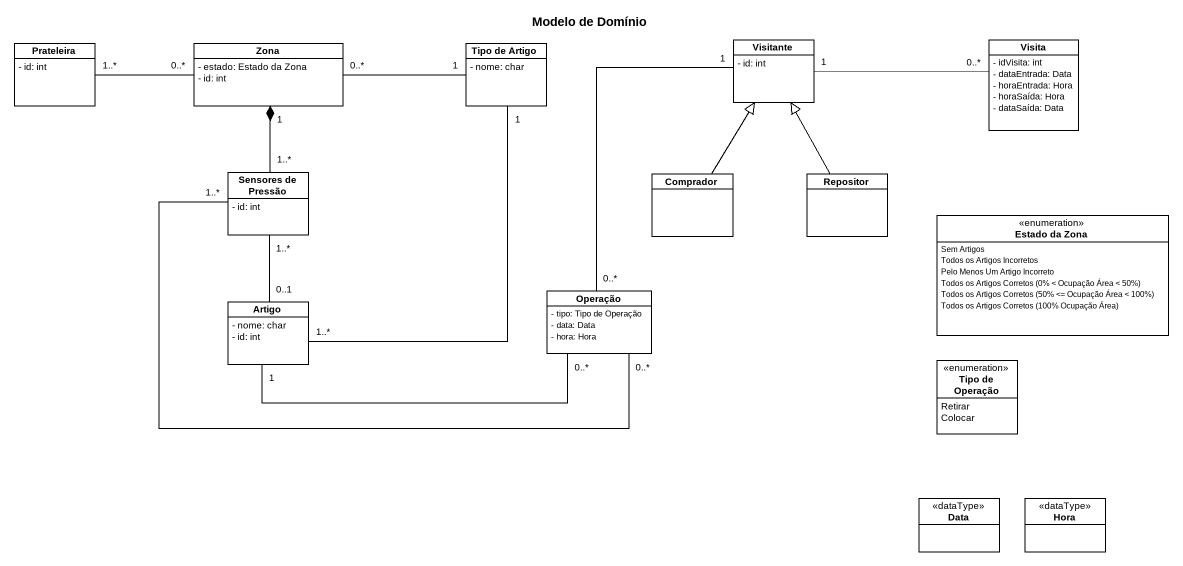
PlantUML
@startuml
title Modelo de Domínio
hide circle
hide empty members
skinparam classAttributeIconSize 0
class Prateleira {
  - id: int
}
class Zona {
  - estado: Estado da Zona
  - id: int
}
class "Tipo de Artigo" as Tipo_de_Artigo {
  - nome: char
}
class Visitante {
  - id: int
}
class Visita {
  - idVisita: int
  - dataEntrada: Data
  - horaEntrada: Hora
  - horaSaída: Hora
  - dataSaída: Data
}
class "Sensores de Pressão" as Sensores_de_Pressão {
  - id: int
}
class Comprador
class Repositor
enum "Estado da Zona" as Estado_da_Zona {
  Sem Artigos
  Todos os Artigos Incorretos
  Pelo Menos Um Artigo Incorreto
  {field} Todos os Artigos Corretos (0% < Ocupação Área < 50%)
  {field} Todos os Artigos Corretos (50% <= Ocupação Área < 100%)
  {field} Todos os Artigos Corretos (100% Ocupação Área)
}
class Operação {
  - tipo: Tipo de Operação
  - data: Data
  - hora: Hora
}
class Artigo {
  - nome: char
  - id: int
}
enum "Tipo de Operação" as Tipo_de_Operação {
  Retirar
  Colocar
}
class Data <<dataType>>
class Hora <<dataType>>
Prateleira "1..*" -right- "0..*" Zona
Zona "0..*" -right- "1" Tipo_de_Artigo
Visitante "1" -- "0..*" Operação
Visita "0..*" -left- "1" Visitante
Sensores_de_Pressão "1..*" -up-* "1" Zona
Sensores_de_Pressão "1..*" -- "0..1" Artigo
Comprador -up-|> Visitante
Repositor -up-|> Visitante
Operação "0..*" -left- "1..*" Sensores_de_Pressão
Operação "0..*" -left- "1" Artigo
Artigo "1..*" -up- "1" Tipo_de_Artigo
@enduml
